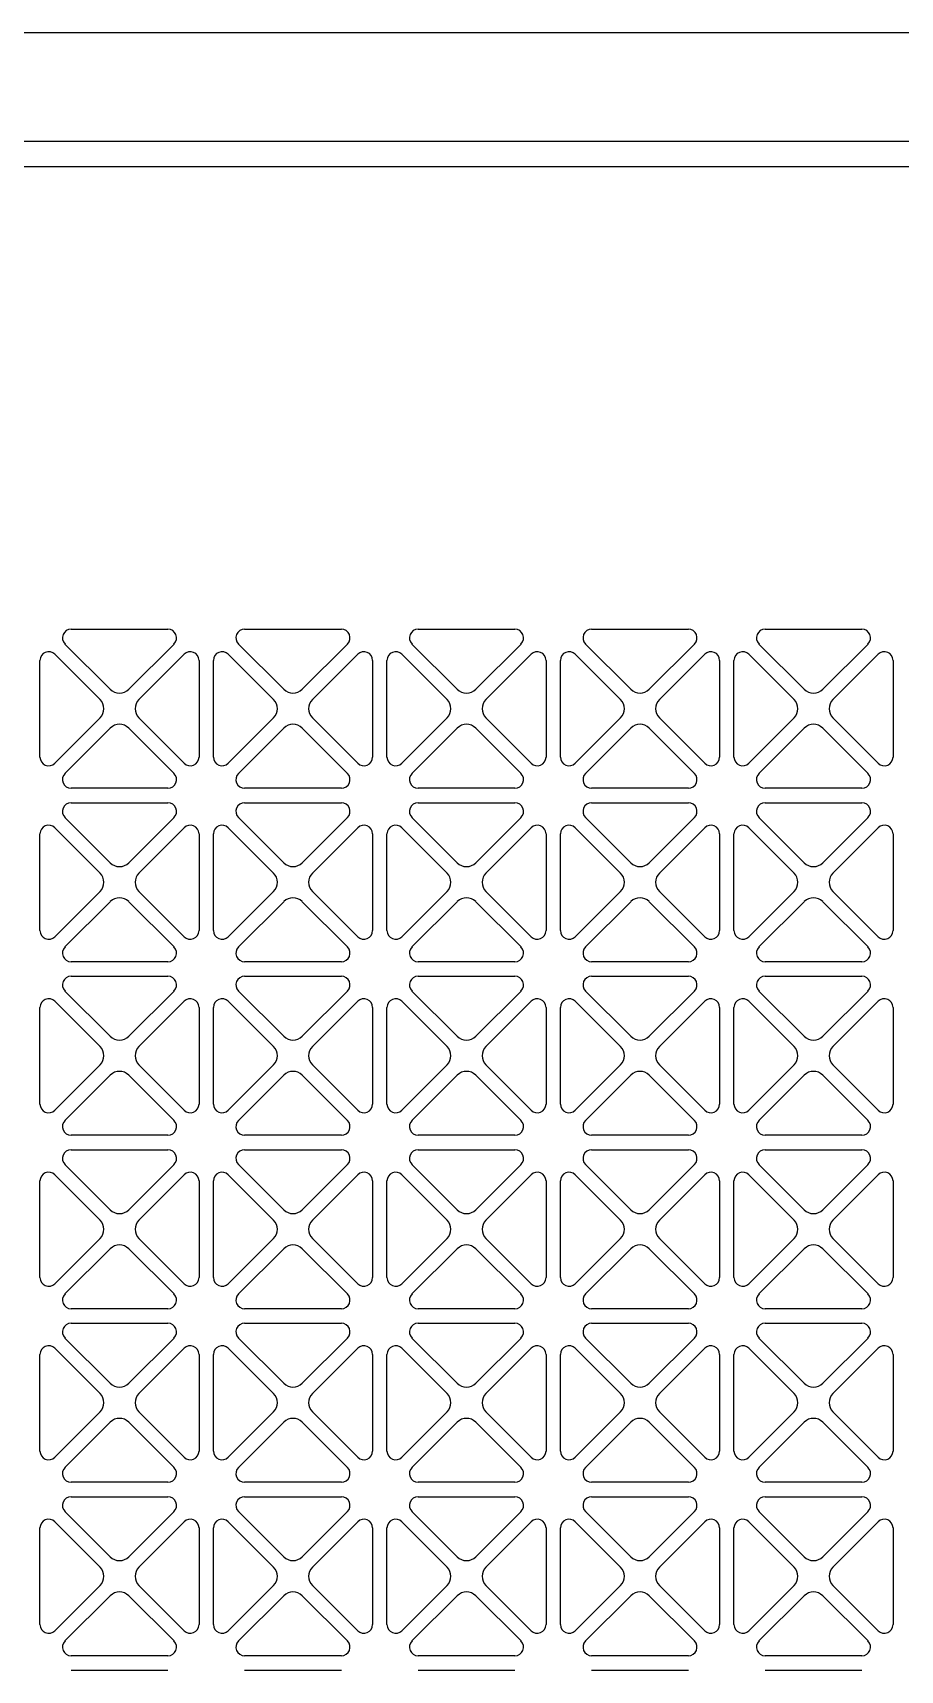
# Model space of a CAD drawing. Extents: x 59521 to 184406, y -1257 to 56672.
# Drawn here: x 68590.7 to 68710.7, y 19980.2 to 20206.7 of the extents above; entities that cross this region are included whole.
import ezdxf

# ---------------------------------------------------------------- set-up
doc = ezdxf.new("R2010")
doc.units = 0
doc.header["$MEASUREMENT"] = 0
doc.layers.get('0').update_dxf_attribs({"linetype": 'CONTINUOUS'})
for name, color, linetype in [('4215-12649_2_1_0', 7, 'CONTINUOUS'), ('4215-12661_1_0', 7, 'CONTINUOUS'), ('WANGKONG_0', 7, 'CONTINUOUS')]:
    doc.layers.add(name, color=color, linetype=linetype)

# ---------------------------------------------------------------- blocks, each defined once
blk = doc.blocks.new('ju77')
at = {"layer": '4215-12649_2_1_0', "color": 87, "linetype": 'Continuous'}
for p, q in [((325.96, 477.5), (-405.04, 477.5)), ((-405.04, 462.5), (325.96, 462.5))]:
    blk.add_line(p, q, dxfattribs=at)
at = {"layer": '4215-12661_1_0', "color": 87, "linetype": 'Continuous'}
blk.add_line((-397.04, 459), (316.96, 459), dxfattribs=at)
at = {"layer": 'WANGKONG_0', "color": 87, "linetype": 'Continuous'}
for p, q in [((-146.73, 395), (-133.35, 395)), ((-122.73, 395), (-109.35, 395)), ((-98.73, 395), (-85.35, 395)), ((-74.73, 395), (-61.35, 395)), ((-50.73, 395), (-37.35, 395)), ((-141.31, 386.69), (-147.58, 392.95)), ((-132.5, 392.95), (-138.77, 386.69)), ((-117.31, 386.69), (-123.58, 392.95)), ((-108.5, 392.95), (-114.77, 386.69)), ((-93.31, 386.69), (-99.58, 392.95)), ((-84.5, 392.95), (-90.77, 386.69)), ((-69.31, 386.69), (-75.58, 392.95)), ((-60.5, 392.95), (-66.77, 386.69)), ((-45.31, 386.69), (-51.58, 392.95)), ((-36.5, 392.95), (-42.77, 386.69)), ((-151.04, 377.31), (-151.04, 390.69)), ((-148.99, 391.54), (-142.73, 385.27)), ((-137.35, 385.27), (-131.09, 391.54)), ((-129.04, 390.69), (-129.04, 377.31)), ((-127.04, 377.31), (-127.04, 390.69)), ((-124.99, 391.54), (-118.73, 385.27)), ((-113.35, 385.27), (-107.09, 391.54)), ((-105.04, 390.69), (-105.04, 377.31)), ((-103.04, 377.31), (-103.04, 390.69)), ((-100.99, 391.54), (-94.73, 385.27)), ((-89.35, 385.27), (-83.09, 391.54)), ((-81.04, 390.69), (-81.04, 377.31)), ((-79.04, 377.31), (-79.04, 390.69)), ((-76.99, 391.54), (-70.73, 385.27)), ((-65.35, 385.27), (-59.09, 391.54)), ((-57.04, 390.69), (-57.04, 377.31)), ((-55.04, 377.31), (-55.04, 390.69)), ((-52.99, 391.54), (-46.73, 385.27)), ((-41.35, 385.27), (-35.09, 391.54)), ((-33.04, 390.69), (-33.04, 377.31)), ((-142.73, 382.73), (-148.99, 376.46)), ((-147.58, 375.05), (-141.31, 381.31)), ((-138.77, 381.31), (-132.5, 375.05)), ((-131.09, 376.46), (-137.35, 382.73)), ((-118.73, 382.73), (-124.99, 376.46)), ((-123.58, 375.05), (-117.31, 381.31)), ((-114.77, 381.31), (-108.5, 375.05)), ((-107.09, 376.46), (-113.35, 382.73)), ((-94.73, 382.73), (-100.99, 376.46)), ((-99.58, 375.05), (-93.31, 381.31)), ((-90.77, 381.31), (-84.5, 375.05)), ((-83.09, 376.46), (-89.35, 382.73)), ((-70.73, 382.73), (-76.99, 376.46)), ((-75.58, 375.05), (-69.31, 381.31)), ((-66.77, 381.31), (-60.5, 375.05)), ((-59.09, 376.46), (-65.35, 382.73)), ((-46.73, 382.73), (-52.99, 376.46)), ((-51.58, 375.05), (-45.31, 381.31)), ((-42.77, 381.31), (-36.5, 375.05)), ((-35.09, 376.46), (-41.35, 382.73)), ((-133.35, 373), (-146.73, 373)), ((-109.35, 373), (-122.73, 373)), ((-85.35, 373), (-98.73, 373)), ((-61.35, 373), (-74.73, 373)), ((-37.35, 373), (-50.73, 373)), ((-146.73, 371), (-133.35, 371)), ((-122.73, 371), (-109.35, 371)), ((-98.73, 371), (-85.35, 371)), ((-74.73, 371), (-61.35, 371)), ((-50.73, 371), (-37.35, 371)), ((-148.99, 367.54), (-142.73, 361.27)), ((-141.31, 362.69), (-147.58, 368.95)), ((-132.5, 368.95), (-138.77, 362.69)), ((-137.35, 361.27), (-131.09, 367.54)), ((-124.99, 367.54), (-118.73, 361.27)), ((-117.31, 362.69), (-123.58, 368.95)), ((-108.5, 368.95), (-114.77, 362.69)), ((-113.35, 361.27), (-107.09, 367.54)), ((-100.99, 367.54), (-94.73, 361.27)), ((-93.31, 362.69), (-99.58, 368.95)), ((-84.5, 368.95), (-90.77, 362.69)), ((-89.35, 361.27), (-83.09, 367.54)), ((-76.99, 367.54), (-70.73, 361.27)), ((-69.31, 362.69), (-75.58, 368.95)), ((-60.5, 368.95), (-66.77, 362.69)), ((-65.35, 361.27), (-59.09, 367.54)), ((-52.99, 367.54), (-46.73, 361.27)), ((-45.31, 362.69), (-51.58, 368.95)), ((-36.5, 368.95), (-42.77, 362.69)), ((-41.35, 361.27), (-35.09, 367.54)), ((-151.04, 353.31), (-151.04, 366.69)), ((-129.04, 366.69), (-129.04, 353.31)), ((-127.04, 353.31), (-127.04, 366.69)), ((-105.04, 366.69), (-105.04, 353.31)), ((-103.04, 353.31), (-103.04, 366.69)), ((-81.04, 366.69), (-81.04, 353.31)), ((-79.04, 353.31), (-79.04, 366.69)), ((-57.04, 366.69), (-57.04, 353.31)), ((-55.04, 353.31), (-55.04, 366.69)), ((-33.04, 366.69), (-33.04, 353.31)), ((-142.73, 358.73), (-148.99, 352.46)), ((-131.09, 352.46), (-137.35, 358.73)), ((-118.73, 358.73), (-124.99, 352.46)), ((-107.09, 352.46), (-113.35, 358.73)), ((-94.73, 358.73), (-100.99, 352.46)), ((-83.09, 352.46), (-89.35, 358.73)), ((-70.73, 358.73), (-76.99, 352.46)), ((-59.09, 352.46), (-65.35, 358.73)), ((-46.73, 358.73), (-52.99, 352.46)), ((-35.09, 352.46), (-41.35, 358.73)), ((-147.58, 351.05), (-141.31, 357.31)), ((-138.77, 357.31), (-132.5, 351.05)), ((-123.58, 351.05), (-117.31, 357.31)), ((-114.77, 357.31), (-108.5, 351.05)), ((-99.58, 351.05), (-93.31, 357.31)), ((-90.77, 357.31), (-84.5, 351.05)), ((-75.58, 351.05), (-69.31, 357.31)), ((-66.77, 357.31), (-60.5, 351.05)), ((-51.58, 351.05), (-45.31, 357.31)), ((-42.77, 357.31), (-36.5, 351.05)), ((-133.35, 349), (-146.73, 349)), ((-109.35, 349), (-122.73, 349)), ((-85.35, 349), (-98.73, 349)), ((-61.35, 349), (-74.73, 349)), ((-37.35, 349), (-50.73, 349)), ((-146.73, 347), (-133.35, 347)), ((-122.73, 347), (-109.35, 347)), ((-98.73, 347), (-85.35, 347)), ((-74.73, 347), (-61.35, 347)), ((-50.73, 347), (-37.35, 347)), ((-141.31, 338.69), (-147.58, 344.95)), ((-132.5, 344.95), (-138.77, 338.69)), ((-117.31, 338.69), (-123.58, 344.95)), ((-108.5, 344.95), (-114.77, 338.69)), ((-93.31, 338.69), (-99.58, 344.95)), ((-84.5, 344.95), (-90.77, 338.69)), ((-69.31, 338.69), (-75.58, 344.95)), ((-60.5, 344.95), (-66.77, 338.69)), ((-45.31, 338.69), (-51.58, 344.95)), ((-36.5, 344.95), (-42.77, 338.69)), ((-151.04, 329.31), (-151.04, 342.69)), ((-148.99, 343.54), (-142.73, 337.27)), ((-137.35, 337.27), (-131.09, 343.54)), ((-129.04, 342.69), (-129.04, 329.31)), ((-127.04, 329.31), (-127.04, 342.69)), ((-124.99, 343.54), (-118.73, 337.27)), ((-113.35, 337.27), (-107.09, 343.54)), ((-105.04, 342.69), (-105.04, 329.31)), ((-103.04, 329.31), (-103.04, 342.69)), ((-100.99, 343.54), (-94.73, 337.27)), ((-89.35, 337.27), (-83.09, 343.54)), ((-81.04, 342.69), (-81.04, 329.31)), ((-79.04, 329.31), (-79.04, 342.69)), ((-76.99, 343.54), (-70.73, 337.27)), ((-65.35, 337.27), (-59.09, 343.54)), ((-57.04, 342.69), (-57.04, 329.31)), ((-55.04, 329.31), (-55.04, 342.69)), ((-52.99, 343.54), (-46.73, 337.27)), ((-41.35, 337.27), (-35.09, 343.54)), ((-33.04, 342.69), (-33.04, 329.31)), ((-142.73, 334.73), (-148.99, 328.46)), ((-147.58, 327.05), (-141.31, 333.31)), ((-138.77, 333.31), (-132.5, 327.05)), ((-131.09, 328.46), (-137.35, 334.73)), ((-118.73, 334.73), (-124.99, 328.46)), ((-123.58, 327.05), (-117.31, 333.31)), ((-114.77, 333.31), (-108.5, 327.05)), ((-107.09, 328.46), (-113.35, 334.73)), ((-94.73, 334.73), (-100.99, 328.46)), ((-99.58, 327.05), (-93.31, 333.31)), ((-90.77, 333.31), (-84.5, 327.05)), ((-83.09, 328.46), (-89.35, 334.73)), ((-70.73, 334.73), (-76.99, 328.46)), ((-75.58, 327.05), (-69.31, 333.31)), ((-66.77, 333.31), (-60.5, 327.05)), ((-59.09, 328.46), (-65.35, 334.73)), ((-46.73, 334.73), (-52.99, 328.46)), ((-51.58, 327.05), (-45.31, 333.31)), ((-42.77, 333.31), (-36.5, 327.05)), ((-35.09, 328.46), (-41.35, 334.73)), ((-133.35, 325), (-146.73, 325)), ((-109.35, 325), (-122.73, 325)), ((-85.35, 325), (-98.73, 325)), ((-61.35, 325), (-74.73, 325)), ((-37.35, 325), (-50.73, 325)), ((-146.73, 323), (-133.35, 323)), ((-122.73, 323), (-109.35, 323)), ((-98.73, 323), (-85.35, 323)), ((-74.73, 323), (-61.35, 323)), ((-50.73, 323), (-37.35, 323)), ((-148.99, 319.54), (-142.73, 313.27)), ((-141.31, 314.69), (-147.58, 320.95)), ((-132.5, 320.95), (-138.77, 314.69)), ((-137.35, 313.27), (-131.09, 319.54)), ((-124.99, 319.54), (-118.73, 313.27)), ((-117.31, 314.69), (-123.58, 320.95)), ((-108.5, 320.95), (-114.77, 314.69)), ((-113.35, 313.27), (-107.09, 319.54)), ((-100.99, 319.54), (-94.73, 313.27)), ((-93.31, 314.69), (-99.58, 320.95)), ((-84.5, 320.95), (-90.77, 314.69)), ((-89.35, 313.27), (-83.09, 319.54)), ((-76.99, 319.54), (-70.73, 313.27)), ((-69.31, 314.69), (-75.58, 320.95)), ((-60.5, 320.95), (-66.77, 314.69)), ((-65.35, 313.27), (-59.09, 319.54)), ((-52.99, 319.54), (-46.73, 313.27)), ((-45.31, 314.69), (-51.58, 320.95)), ((-36.5, 320.95), (-42.77, 314.69)), ((-41.35, 313.27), (-35.09, 319.54)), ((-151.04, 305.31), (-151.04, 318.69)), ((-129.04, 318.69), (-129.04, 305.31)), ((-127.04, 305.31), (-127.04, 318.69)), ((-105.04, 318.69), (-105.04, 305.31)), ((-103.04, 305.31), (-103.04, 318.69)), ((-81.04, 318.69), (-81.04, 305.31)), ((-79.04, 305.31), (-79.04, 318.69)), ((-57.04, 318.69), (-57.04, 305.31)), ((-55.04, 305.31), (-55.04, 318.69)), ((-33.04, 318.69), (-33.04, 305.31)), ((-142.73, 310.73), (-148.99, 304.46)), ((-131.09, 304.46), (-137.35, 310.73)), ((-118.73, 310.73), (-124.99, 304.46)), ((-107.09, 304.46), (-113.35, 310.73)), ((-94.73, 310.73), (-100.99, 304.46)), ((-83.09, 304.46), (-89.35, 310.73)), ((-70.73, 310.73), (-76.99, 304.46)), ((-59.09, 304.46), (-65.35, 310.73)), ((-46.73, 310.73), (-52.99, 304.46)), ((-35.09, 304.46), (-41.35, 310.73)), ((-147.58, 303.05), (-141.31, 309.31)), ((-138.77, 309.31), (-132.5, 303.05)), ((-123.58, 303.05), (-117.31, 309.31)), ((-114.77, 309.31), (-108.5, 303.05)), ((-99.58, 303.05), (-93.31, 309.31)), ((-90.77, 309.31), (-84.5, 303.05)), ((-75.58, 303.05), (-69.31, 309.31)), ((-66.77, 309.31), (-60.5, 303.05)), ((-51.58, 303.05), (-45.31, 309.31)), ((-42.77, 309.31), (-36.5, 303.05)), ((-133.35, 301), (-146.73, 301)), ((-146.73, 299), (-133.35, 299)), ((-109.35, 301), (-122.73, 301)), ((-122.73, 299), (-109.35, 299)), ((-85.35, 301), (-98.73, 301)), ((-98.73, 299), (-85.35, 299)), ((-61.35, 301), (-74.73, 301)), ((-74.73, 299), (-61.35, 299)), ((-37.35, 301), (-50.73, 301)), ((-50.73, 299), (-37.35, 299)), ((-141.31, 290.69), (-147.58, 296.95)), ((-132.5, 296.95), (-138.77, 290.69)), ((-117.31, 290.69), (-123.58, 296.95)), ((-108.5, 296.95), (-114.77, 290.69)), ((-93.31, 290.69), (-99.58, 296.95)), ((-84.5, 296.95), (-90.77, 290.69)), ((-69.31, 290.69), (-75.58, 296.95)), ((-60.5, 296.95), (-66.77, 290.69)), ((-45.31, 290.69), (-51.58, 296.95)), ((-36.5, 296.95), (-42.77, 290.69)), ((-151.04, 281.31), (-151.04, 294.69)), ((-148.99, 295.54), (-142.73, 289.27)), ((-137.35, 289.27), (-131.09, 295.54)), ((-129.04, 294.69), (-129.04, 281.31)), ((-127.04, 281.31), (-127.04, 294.69)), ((-124.99, 295.54), (-118.73, 289.27)), ((-113.35, 289.27), (-107.09, 295.54)), ((-105.04, 294.69), (-105.04, 281.31)), ((-103.04, 281.31), (-103.04, 294.69)), ((-100.99, 295.54), (-94.73, 289.27)), ((-89.35, 289.27), (-83.09, 295.54)), ((-81.04, 294.69), (-81.04, 281.31)), ((-79.04, 281.31), (-79.04, 294.69)), ((-76.99, 295.54), (-70.73, 289.27)), ((-65.35, 289.27), (-59.09, 295.54)), ((-57.04, 294.69), (-57.04, 281.31)), ((-55.04, 281.31), (-55.04, 294.69)), ((-52.99, 295.54), (-46.73, 289.27)), ((-41.35, 289.27), (-35.09, 295.54)), ((-33.04, 294.69), (-33.04, 281.31)), ((-142.73, 286.73), (-148.99, 280.46)), ((-131.09, 280.46), (-137.35, 286.73)), ((-118.73, 286.73), (-124.99, 280.46)), ((-107.09, 280.46), (-113.35, 286.73)), ((-94.73, 286.73), (-100.99, 280.46)), ((-83.09, 280.46), (-89.35, 286.73)), ((-70.73, 286.73), (-76.99, 280.46)), ((-59.09, 280.46), (-65.35, 286.73)), ((-46.73, 286.73), (-52.99, 280.46)), ((-35.09, 280.46), (-41.35, 286.73)), ((-147.58, 279.05), (-141.31, 285.31)), ((-138.77, 285.31), (-132.5, 279.05)), ((-123.58, 279.05), (-117.31, 285.31)), ((-114.77, 285.31), (-108.5, 279.05)), ((-99.58, 279.05), (-93.31, 285.31)), ((-90.77, 285.31), (-84.5, 279.05)), ((-75.58, 279.05), (-69.31, 285.31)), ((-66.77, 285.31), (-60.5, 279.05)), ((-51.58, 279.05), (-45.31, 285.31)), ((-42.77, 285.31), (-36.5, 279.05)), ((-133.35, 277), (-146.73, 277)), ((-109.35, 277), (-122.73, 277)), ((-85.35, 277), (-98.73, 277)), ((-61.35, 277), (-74.73, 277)), ((-37.35, 277), (-50.73, 277)), ((-146.73, 275), (-133.35, 275)), ((-122.73, 275), (-109.35, 275)), ((-98.73, 275), (-85.35, 275)), ((-74.73, 275), (-61.35, 275)), ((-50.73, 275), (-37.35, 275)), ((-141.31, 266.69), (-147.58, 272.95)), ((-132.5, 272.95), (-138.77, 266.69)), ((-117.31, 266.69), (-123.58, 272.95)), ((-108.5, 272.95), (-114.77, 266.69)), ((-93.31, 266.69), (-99.58, 272.95)), ((-84.5, 272.95), (-90.77, 266.69)), ((-69.31, 266.69), (-75.58, 272.95)), ((-60.5, 272.95), (-66.77, 266.69)), ((-45.31, 266.69), (-51.58, 272.95)), ((-36.5, 272.95), (-42.77, 266.69)), ((-151.04, 257.31), (-151.04, 270.69)), ((-148.99, 271.54), (-142.73, 265.27)), ((-137.35, 265.27), (-131.09, 271.54)), ((-129.04, 270.69), (-129.04, 257.31)), ((-127.04, 257.31), (-127.04, 270.69)), ((-124.99, 271.54), (-118.73, 265.27)), ((-113.35, 265.27), (-107.09, 271.54)), ((-105.04, 270.69), (-105.04, 257.31)), ((-103.04, 257.31), (-103.04, 270.69)), ((-100.99, 271.54), (-94.73, 265.27)), ((-89.35, 265.27), (-83.09, 271.54)), ((-81.04, 270.69), (-81.04, 257.31)), ((-79.04, 257.31), (-79.04, 270.69)), ((-76.99, 271.54), (-70.73, 265.27)), ((-65.35, 265.27), (-59.09, 271.54)), ((-57.04, 270.69), (-57.04, 257.31)), ((-55.04, 257.31), (-55.04, 270.69)), ((-52.99, 271.54), (-46.73, 265.27)), ((-41.35, 265.27), (-35.09, 271.54)), ((-33.04, 270.69), (-33.04, 257.31)), ((-142.73, 262.73), (-148.99, 256.46)), ((-147.58, 255.05), (-141.31, 261.31)), ((-138.77, 261.31), (-132.5, 255.05)), ((-131.09, 256.46), (-137.35, 262.73)), ((-118.73, 262.73), (-124.99, 256.46)), ((-123.58, 255.05), (-117.31, 261.31)), ((-114.77, 261.31), (-108.5, 255.05)), ((-107.09, 256.46), (-113.35, 262.73)), ((-94.73, 262.73), (-100.99, 256.46)), ((-99.58, 255.05), (-93.31, 261.31)), ((-90.77, 261.31), (-84.5, 255.05)), ((-83.09, 256.46), (-89.35, 262.73)), ((-70.73, 262.73), (-76.99, 256.46)), ((-75.58, 255.05), (-69.31, 261.31)), ((-66.77, 261.31), (-60.5, 255.05)), ((-59.09, 256.46), (-65.35, 262.73)), ((-46.73, 262.73), (-52.99, 256.46)), ((-51.58, 255.05), (-45.31, 261.31)), ((-42.77, 261.31), (-36.5, 255.05)), ((-35.09, 256.46), (-41.35, 262.73)), ((-133.35, 253), (-146.73, 253)), ((-109.35, 253), (-122.73, 253)), ((-85.35, 253), (-98.73, 253)), ((-61.35, 253), (-74.73, 253)), ((-37.35, 253), (-50.73, 253)), ((-146.73, 251), (-133.35, 251)), ((-122.73, 251), (-109.35, 251)), ((-98.73, 251), (-85.35, 251)), ((-74.73, 251), (-61.35, 251)), ((-50.73, 251), (-37.35, 251))]:
    blk.add_line(p, q, dxfattribs=at)
for centre, radius, start, end in [((-146.73, 393.8), 1.2, 90, 225), ((-133.35, 393.8), 1.2, 315, 90), ((-122.73, 393.8), 1.2, 90, 225), ((-109.35, 393.8), 1.2, 315, 90), ((-98.73, 393.8), 1.2, 90, 225), ((-85.35, 393.8), 1.2, 315, 90), ((-74.73, 393.8), 1.2, 90, 225), ((-61.35, 393.8), 1.2, 315, 90), ((-50.73, 393.8), 1.2, 90, 225), ((-37.35, 393.8), 1.2, 315, 90), ((-149.84, 390.69), 1.2, 45, 180), ((-130.24, 390.69), 1.2, 0, 135), ((-125.84, 390.69), 1.2, 45, 180), ((-106.24, 390.69), 1.2, 0, 135), ((-101.84, 390.69), 1.2, 45, 180), ((-82.24, 390.69), 1.2, 0, 135), ((-77.84, 390.69), 1.2, 45, 180), ((-58.24, 390.69), 1.2, 0, 135), ((-53.84, 390.69), 1.2, 45, 180), ((-34.24, 390.69), 1.2, 0, 135), ((-144, 384), 1.8, 315, 45), ((-140.04, 387.96), 1.8, 225, 315), ((-136.08, 384), 1.8, 135, 225), ((-120, 384), 1.8, 315, 45), ((-116.04, 387.96), 1.8, 225, 315), ((-112.08, 384), 1.8, 135, 225), ((-96, 384), 1.8, 315, 45), ((-92.04, 387.96), 1.8, 225, 315), ((-88.08, 384), 1.8, 135, 225), ((-72, 384), 1.8, 315, 45), ((-68.04, 387.96), 1.8, 225, 315), ((-64.08, 384), 1.8, 135, 225), ((-48, 384), 1.8, 315, 45), ((-44.04, 387.96), 1.8, 225, 315), ((-40.08, 384), 1.8, 135, 225), ((-140.04, 380.04), 1.8, 45, 135), ((-116.04, 380.04), 1.8, 45, 135), ((-92.04, 380.04), 1.8, 45, 135), ((-68.04, 380.04), 1.8, 45, 135), ((-44.04, 380.04), 1.8, 45, 135), ((-149.84, 377.31), 1.2, 180, 315), ((-130.24, 377.31), 1.2, 225, 0), ((-125.84, 377.31), 1.2, 180, 315), ((-106.24, 377.31), 1.2, 225, 0), ((-101.84, 377.31), 1.2, 180, 315), ((-82.24, 377.31), 1.2, 225, 0), ((-77.84, 377.31), 1.2, 180, 315), ((-58.24, 377.31), 1.2, 225, 0), ((-53.84, 377.31), 1.2, 180, 315), ((-34.24, 377.31), 1.2, 225, 0), ((-146.73, 374.2), 1.2, 135, 270), ((-133.35, 374.2), 1.2, 270, 45), ((-122.73, 374.2), 1.2, 135, 270), ((-109.35, 374.2), 1.2, 270, 45), ((-98.73, 374.2), 1.2, 135, 270), ((-85.35, 374.2), 1.2, 270, 45), ((-74.73, 374.2), 1.2, 135, 270), ((-61.35, 374.2), 1.2, 270, 45), ((-50.73, 374.2), 1.2, 135, 270), ((-37.35, 374.2), 1.2, 270, 45), ((-146.73, 369.8), 1.2, 90, 225), ((-133.35, 369.8), 1.2, 315, 90), ((-122.73, 369.8), 1.2, 90, 225), ((-109.35, 369.8), 1.2, 315, 90), ((-98.73, 369.8), 1.2, 90, 225), ((-85.35, 369.8), 1.2, 315, 90), ((-74.73, 369.8), 1.2, 90, 225), ((-61.35, 369.8), 1.2, 315, 90), ((-50.73, 369.8), 1.2, 90, 225), ((-37.35, 369.8), 1.2, 315, 90), ((-149.84, 366.69), 1.2, 45, 180), ((-130.24, 366.69), 1.2, 0, 135), ((-125.84, 366.69), 1.2, 45, 180), ((-106.24, 366.69), 1.2, 0, 135), ((-101.84, 366.69), 1.2, 45, 180), ((-82.24, 366.69), 1.2, 0, 135), ((-77.84, 366.69), 1.2, 45, 180), ((-58.24, 366.69), 1.2, 0, 135), ((-53.84, 366.69), 1.2, 45, 180), ((-34.24, 366.69), 1.2, 0, 135), ((-140.04, 363.96), 1.8, 225, 315), ((-116.04, 363.96), 1.8, 225, 315), ((-92.04, 363.96), 1.8, 225, 315), ((-68.04, 363.96), 1.8, 225, 315), ((-44.04, 363.96), 1.8, 225, 315), ((-144, 360), 1.8, 315, 45), ((-136.08, 360), 1.8, 135, 225), ((-120, 360), 1.8, 315, 45), ((-112.08, 360), 1.8, 135, 225), ((-96, 360), 1.8, 315, 45), ((-88.08, 360), 1.8, 135, 225), ((-72, 360), 1.8, 315, 45), ((-64.08, 360), 1.8, 135, 225), ((-48, 360), 1.8, 315, 45), ((-40.08, 360), 1.8, 135, 225), ((-140.04, 356.04), 1.8, 45, 135), ((-116.04, 356.04), 1.8, 45, 135), ((-92.04, 356.04), 1.8, 45, 135), ((-68.04, 356.04), 1.8, 45, 135), ((-44.04, 356.04), 1.8, 45, 135), ((-149.84, 353.31), 1.2, 180, 315), ((-130.24, 353.31), 1.2, 225, 0), ((-125.84, 353.31), 1.2, 180, 315), ((-106.24, 353.31), 1.2, 225, 0), ((-101.84, 353.31), 1.2, 180, 315), ((-82.24, 353.31), 1.2, 225, 0), ((-77.84, 353.31), 1.2, 180, 315), ((-58.24, 353.31), 1.2, 225, 0), ((-53.84, 353.31), 1.2, 180, 315), ((-34.24, 353.31), 1.2, 225, 0), ((-146.73, 350.2), 1.2, 135, 270), ((-133.35, 350.2), 1.2, 270, 45), ((-122.73, 350.2), 1.2, 135, 270), ((-109.35, 350.2), 1.2, 270, 45), ((-98.73, 350.2), 1.2, 135, 270), ((-85.35, 350.2), 1.2, 270, 45), ((-74.73, 350.2), 1.2, 135, 270), ((-61.35, 350.2), 1.2, 270, 45), ((-50.73, 350.2), 1.2, 135, 270), ((-37.35, 350.2), 1.2, 270, 45), ((-146.73, 345.8), 1.2, 90, 225), ((-133.35, 345.8), 1.2, 315, 90), ((-122.73, 345.8), 1.2, 90, 225), ((-109.35, 345.8), 1.2, 315, 90), ((-98.73, 345.8), 1.2, 90, 225), ((-85.35, 345.8), 1.2, 315, 90), ((-74.73, 345.8), 1.2, 90, 225), ((-61.35, 345.8), 1.2, 315, 90), ((-50.73, 345.8), 1.2, 90, 225), ((-37.35, 345.8), 1.2, 315, 90), ((-149.84, 342.69), 1.2, 45, 180), ((-130.24, 342.69), 1.2, 0, 135), ((-125.84, 342.69), 1.2, 45, 180), ((-106.24, 342.69), 1.2, 0, 135), ((-101.84, 342.69), 1.2, 45, 180), ((-82.24, 342.69), 1.2, 0, 135), ((-77.84, 342.69), 1.2, 45, 180), ((-58.24, 342.69), 1.2, 0, 135), ((-53.84, 342.69), 1.2, 45, 180), ((-34.24, 342.69), 1.2, 0, 135), ((-140.04, 339.96), 1.8, 225, 315), ((-116.04, 339.96), 1.8, 225, 315), ((-92.04, 339.96), 1.8, 225, 315), ((-68.04, 339.96), 1.8, 225, 315), ((-44.04, 339.96), 1.8, 225, 315), ((-144, 336), 1.8, 315, 45), ((-136.08, 336), 1.8, 135, 225), ((-120, 336), 1.8, 315, 45), ((-112.08, 336), 1.8, 135, 225), ((-96, 336), 1.8, 315, 45), ((-88.08, 336), 1.8, 135, 225), ((-72, 336), 1.8, 315, 45), ((-64.08, 336), 1.8, 135, 225), ((-48, 336), 1.8, 315, 45), ((-40.08, 336), 1.8, 135, 225), ((-140.04, 332.04), 1.8, 45, 135), ((-116.04, 332.04), 1.8, 45, 135), ((-92.04, 332.04), 1.8, 45, 135), ((-68.04, 332.04), 1.8, 45, 135), ((-44.04, 332.04), 1.8, 45, 135), ((-149.84, 329.31), 1.2, 180, 315), ((-130.24, 329.31), 1.2, 225, 0), ((-125.84, 329.31), 1.2, 180, 315), ((-106.24, 329.31), 1.2, 225, 0), ((-101.84, 329.31), 1.2, 180, 315), ((-82.24, 329.31), 1.2, 225, 0), ((-77.84, 329.31), 1.2, 180, 315), ((-58.24, 329.31), 1.2, 225, 0), ((-53.84, 329.31), 1.2, 180, 315), ((-34.24, 329.31), 1.2, 225, 0), ((-146.73, 326.2), 1.2, 135, 270), ((-133.35, 326.2), 1.2, 270, 45), ((-122.73, 326.2), 1.2, 135, 270), ((-109.35, 326.2), 1.2, 270, 45), ((-98.73, 326.2), 1.2, 135, 270), ((-85.35, 326.2), 1.2, 270, 45), ((-74.73, 326.2), 1.2, 135, 270), ((-61.35, 326.2), 1.2, 270, 45), ((-50.73, 326.2), 1.2, 135, 270), ((-37.35, 326.2), 1.2, 270, 45), ((-146.73, 321.8), 1.2, 90, 225), ((-133.35, 321.8), 1.2, 315, 90), ((-122.73, 321.8), 1.2, 90, 225), ((-109.35, 321.8), 1.2, 315, 90), ((-98.73, 321.8), 1.2, 90, 225), ((-85.35, 321.8), 1.2, 315, 90), ((-74.73, 321.8), 1.2, 90, 225), ((-61.35, 321.8), 1.2, 315, 90), ((-50.73, 321.8), 1.2, 90, 225), ((-37.35, 321.8), 1.2, 315, 90), ((-149.84, 318.69), 1.2, 45, 180), ((-130.24, 318.69), 1.2, 0, 135), ((-125.84, 318.69), 1.2, 45, 180), ((-106.24, 318.69), 1.2, 0, 135), ((-101.84, 318.69), 1.2, 45, 180), ((-82.24, 318.69), 1.2, 0, 135), ((-77.84, 318.69), 1.2, 45, 180), ((-58.24, 318.69), 1.2, 0, 135), ((-53.84, 318.69), 1.2, 45, 180), ((-34.24, 318.69), 1.2, 0, 135), ((-144, 312), 1.8, 315, 45), ((-140.04, 315.96), 1.8, 225, 315), ((-136.08, 312), 1.8, 135, 225), ((-120, 312), 1.8, 315, 45), ((-116.04, 315.96), 1.8, 225, 315), ((-112.08, 312), 1.8, 135, 225), ((-96, 312), 1.8, 315, 45), ((-92.04, 315.96), 1.8, 225, 315), ((-88.08, 312), 1.8, 135, 225), ((-72, 312), 1.8, 315, 45), ((-68.04, 315.96), 1.8, 225, 315), ((-64.08, 312), 1.8, 135, 225), ((-48, 312), 1.8, 315, 45), ((-44.04, 315.96), 1.8, 225, 315), ((-40.08, 312), 1.8, 135, 225), ((-140.04, 308.04), 1.8, 45, 135), ((-116.04, 308.04), 1.8, 45, 135), ((-92.04, 308.04), 1.8, 45, 135), ((-68.04, 308.04), 1.8, 45, 135), ((-44.04, 308.04), 1.8, 45, 135), ((-149.84, 305.31), 1.2, 180, 315), ((-130.24, 305.31), 1.2, 225, 0), ((-125.84, 305.31), 1.2, 180, 315), ((-106.24, 305.31), 1.2, 225, 0), ((-101.84, 305.31), 1.2, 180, 315), ((-82.24, 305.31), 1.2, 225, 0), ((-77.84, 305.31), 1.2, 180, 315), ((-58.24, 305.31), 1.2, 225, 0), ((-53.84, 305.31), 1.2, 180, 315), ((-34.24, 305.31), 1.2, 225, 0), ((-146.73, 302.2), 1.2, 135, 270), ((-133.35, 302.2), 1.2, 270, 45), ((-122.73, 302.2), 1.2, 135, 270), ((-109.35, 302.2), 1.2, 270, 45), ((-98.73, 302.2), 1.2, 135, 270), ((-85.35, 302.2), 1.2, 270, 45), ((-74.73, 302.2), 1.2, 135, 270), ((-61.35, 302.2), 1.2, 270, 45), ((-50.73, 302.2), 1.2, 135, 270), ((-37.35, 302.2), 1.2, 270, 45), ((-146.73, 297.8), 1.2, 90, 225), ((-133.35, 297.8), 1.2, 315, 90), ((-122.73, 297.8), 1.2, 90, 225), ((-109.35, 297.8), 1.2, 315, 90), ((-98.73, 297.8), 1.2, 90, 225), ((-85.35, 297.8), 1.2, 315, 90), ((-74.73, 297.8), 1.2, 90, 225), ((-61.35, 297.8), 1.2, 315, 90), ((-50.73, 297.8), 1.2, 90, 225), ((-37.35, 297.8), 1.2, 315, 90), ((-149.84, 294.69), 1.2, 45, 180), ((-130.24, 294.69), 1.2, 0, 135), ((-125.84, 294.69), 1.2, 45, 180), ((-106.24, 294.69), 1.2, 0, 135), ((-101.84, 294.69), 1.2, 45, 180), ((-82.24, 294.69), 1.2, 0, 135), ((-77.84, 294.69), 1.2, 45, 180), ((-58.24, 294.69), 1.2, 0, 135), ((-53.84, 294.69), 1.2, 45, 180), ((-34.24, 294.69), 1.2, 0, 135), ((-140.04, 291.96), 1.8, 225, 315), ((-116.04, 291.96), 1.8, 225, 315), ((-92.04, 291.96), 1.8, 225, 315), ((-68.04, 291.96), 1.8, 225, 315), ((-44.04, 291.96), 1.8, 225, 315), ((-144, 288), 1.8, 315, 45), ((-136.08, 288), 1.8, 135, 225), ((-120, 288), 1.8, 315, 45), ((-112.08, 288), 1.8, 135, 225), ((-96, 288), 1.8, 315, 45), ((-88.08, 288), 1.8, 135, 225), ((-72, 288), 1.8, 315, 45), ((-64.08, 288), 1.8, 135, 225), ((-48, 288), 1.8, 315, 45), ((-40.08, 288), 1.8, 135, 225), ((-140.04, 284.04), 1.8, 45, 135), ((-116.04, 284.04), 1.8, 45, 135), ((-92.04, 284.04), 1.8, 45, 135), ((-68.04, 284.04), 1.8, 45, 135), ((-44.04, 284.04), 1.8, 45, 135), ((-149.84, 281.31), 1.2, 180, 315), ((-130.24, 281.31), 1.2, 225, 0), ((-125.84, 281.31), 1.2, 180, 315), ((-106.24, 281.31), 1.2, 225, 0), ((-101.84, 281.31), 1.2, 180, 315), ((-82.24, 281.31), 1.2, 225, 0), ((-77.84, 281.31), 1.2, 180, 315), ((-58.24, 281.31), 1.2, 225, 0), ((-53.84, 281.31), 1.2, 180, 315), ((-34.24, 281.31), 1.2, 225, 0), ((-146.73, 278.2), 1.2, 135, 270), ((-133.35, 278.2), 1.2, 270, 45), ((-122.73, 278.2), 1.2, 135, 270), ((-109.35, 278.2), 1.2, 270, 45), ((-98.73, 278.2), 1.2, 135, 270), ((-85.35, 278.2), 1.2, 270, 45), ((-74.73, 278.2), 1.2, 135, 270), ((-61.35, 278.2), 1.2, 270, 45), ((-50.73, 278.2), 1.2, 135, 270), ((-37.35, 278.2), 1.2, 270, 45), ((-146.73, 273.8), 1.2, 90, 225), ((-133.35, 273.8), 1.2, 315, 90), ((-122.73, 273.8), 1.2, 90, 225), ((-109.35, 273.8), 1.2, 315, 90), ((-98.73, 273.8), 1.2, 90, 225), ((-85.35, 273.8), 1.2, 315, 90), ((-74.73, 273.8), 1.2, 90, 225), ((-61.35, 273.8), 1.2, 315, 90), ((-50.73, 273.8), 1.2, 90, 225), ((-37.35, 273.8), 1.2, 315, 90), ((-149.84, 270.69), 1.2, 45, 180), ((-130.24, 270.69), 1.2, 0, 135), ((-125.84, 270.69), 1.2, 45, 180), ((-106.24, 270.69), 1.2, 0, 135), ((-101.84, 270.69), 1.2, 45, 180), ((-82.24, 270.69), 1.2, 0, 135), ((-77.84, 270.69), 1.2, 45, 180), ((-58.24, 270.69), 1.2, 0, 135), ((-53.84, 270.69), 1.2, 45, 180), ((-34.24, 270.69), 1.2, 0, 135), ((-144, 264), 1.8, 315, 45), ((-140.04, 267.96), 1.8, 225, 315), ((-136.08, 264), 1.8, 135, 225), ((-120, 264), 1.8, 315, 45), ((-116.04, 267.96), 1.8, 225, 315), ((-112.08, 264), 1.8, 135, 225), ((-96, 264), 1.8, 315, 45), ((-92.04, 267.96), 1.8, 225, 315), ((-88.08, 264), 1.8, 135, 225), ((-72, 264), 1.8, 315, 45), ((-68.04, 267.96), 1.8, 225, 315), ((-64.08, 264), 1.8, 135, 225), ((-48, 264), 1.8, 315, 45), ((-44.04, 267.96), 1.8, 225, 315), ((-40.08, 264), 1.8, 135, 225), ((-140.04, 260.04), 1.8, 45, 135), ((-116.04, 260.04), 1.8, 45, 135), ((-92.04, 260.04), 1.8, 45, 135), ((-68.04, 260.04), 1.8, 45, 135), ((-44.04, 260.04), 1.8, 45, 135), ((-149.84, 257.31), 1.2, 180, 315), ((-130.24, 257.31), 1.2, 225, 0), ((-125.84, 257.31), 1.2, 180, 315), ((-106.24, 257.31), 1.2, 225, 0), ((-101.84, 257.31), 1.2, 180, 315), ((-82.24, 257.31), 1.2, 225, 0), ((-77.84, 257.31), 1.2, 180, 315), ((-58.24, 257.31), 1.2, 225, 0), ((-53.84, 257.31), 1.2, 180, 315), ((-34.24, 257.31), 1.2, 225, 0), ((-146.73, 254.2), 1.2, 135, 270), ((-133.35, 254.2), 1.2, 270, 45), ((-122.73, 254.2), 1.2, 135, 270), ((-109.35, 254.2), 1.2, 270, 45), ((-98.73, 254.2), 1.2, 135, 270), ((-85.35, 254.2), 1.2, 270, 45), ((-74.73, 254.2), 1.2, 135, 270), ((-61.35, 254.2), 1.2, 270, 45), ((-50.73, 254.2), 1.2, 135, 270), ((-37.35, 254.2), 1.2, 270, 45)]:
    blk.add_arc(centre, radius, start, end, dxfattribs=at)

msp = doc.modelspace()

# ---------------------------------------------------------------- block references
msp.add_blockref('ju77', (68742.779, 19729.172))

doc.saveas('drawing.dxf')
